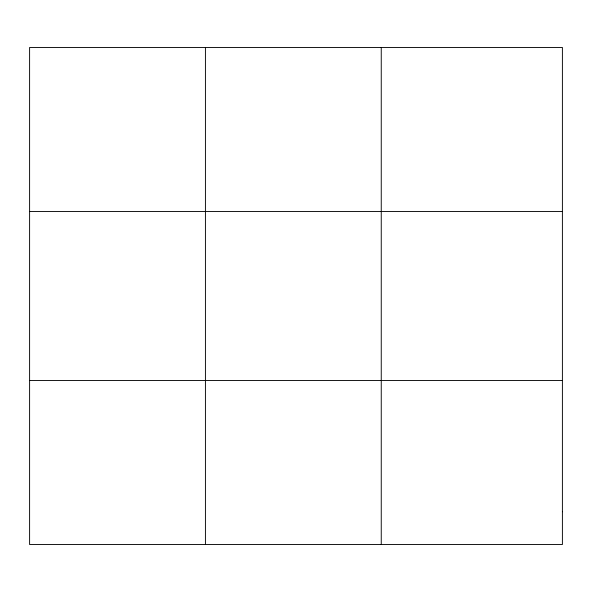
<?xml version="1.0" encoding="UTF-8"?>
<svg xmlns="http://www.w3.org/2000/svg" width="592" height="592" viewBox="0 0 592 592"><rect width="100%" height="100%" fill="white"/><g stroke="black" fill="none" stroke-linecap="round" stroke-linejoin="round"><path stroke-width="0.89" d="M205.424 544.522L205.424 47.478M381.248 544.522L381.248 47.478M29.6 211.499L562.4 211.499M29.6 380.501L562.4 380.501M562.4 511.717L562.4 544.522L29.6 544.522L29.6 47.478L562.4 47.478L562.4 511.717"/></g></svg>
